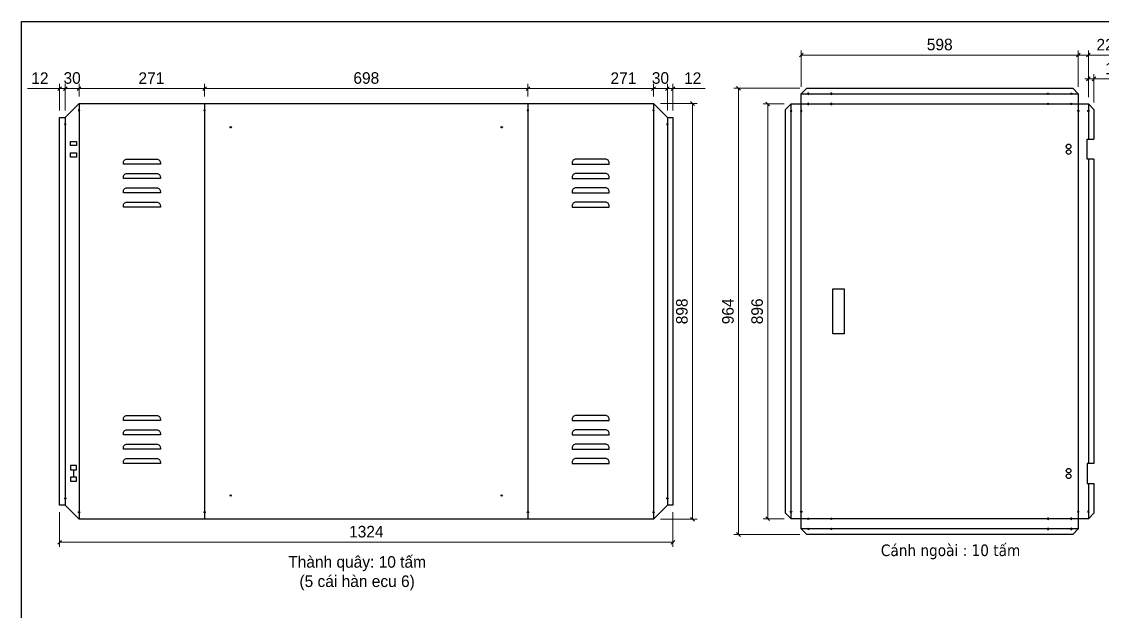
# Model space of a CAD drawing. Header units: millimetres. Extents: x 0 to 3602, y 0 to 2547.
# Drawn here: x 0 to 2333, y 1273 to 2547 of the extents above; entities that cross this region are included whole.
import ezdxf
from ezdxf.enums import TextEntityAlignment as Align

# ---------------------------------------------------------------- set-up
doc = ezdxf.new("R2010")
doc.units = ezdxf.units.MM
doc.layers.add('CNC', color=7, linetype='Continuous')
doc.layers.add('DIM', color=253, linetype='Continuous')
doc.styles.add('Tahoma (Input Text)', font='tahoma.ttf')
doc.dimstyles.new('Dim-25', dxfattribs={"dimtxt": 25, "dimasz": 8, "dimexe": 10, "dimexo": 15, "dimgap": 10, "dimtad": 1, "dimdec": 0, "dimtxsty": 'Standard', "dimblk": 'OBLIQUE', "dimcen": 10, "dimclrd": 5, "dimclre": 5, "dimclrt": 3, "dimazin": 3, "dimtfac": 1, "dimtdec": 0, "dimtmove": 0, "dimatfit": 3, "dimldrblk": 'OBLIQUE', "dimlwd": 9, "dimlwe": 9})

# ---------------------------------------------------------------- blocks, each defined once
blk = doc.blocks.new('*D7')
at = {"color": 0, "linetype": 'ByBlock', "lineweight": -2}
for p, q in [((1452.3, 2366), (1444.3, 2374)), ((1444.3, 1476.4), (1452.3, 1468.4))]:
    blk.add_line(p, q, dxfattribs=at)
at = {"layer": 'Defpoints', "color": 0, "transparency": 16777216}
for p in [(1364.1, 2370), (1364.1, 1472.4), (1448.3, 1472.4)]:
    blk.add_point(p, dxfattribs=at)
at = {"layer": 'DIM', "color": 5, "lineweight": 9, "transparency": 16777216}
for p, q in [((1379.1, 2370), (1458.3, 2370)), ((1448.3, 2370), (1448.3, 1472.4)), ((1379.1, 1472.4), (1458.3, 1472.4))]:
    blk.add_line(p, q, dxfattribs=at)
at = {"layer": 'DIM', "color": 3, "transparency": 16777216, "insert": (1425.5, 1921.2), "char_height": 25, "attachment_point": 5, "rotation": 90}
blk.add_mtext('898', dxfattribs=at)
blk = doc.blocks.new('_Oblique')
at = {"color": 0, "linetype": 'ByBlock', "lineweight": -2}
blk.add_line((-0.5, -0.5), (0.5, 0.5), dxfattribs=at)
blk = doc.blocks.new('*D8')
at = {"color": 0, "linetype": 'ByBlock', "lineweight": -2}
for p, q in [((399.1, 2406.1), (391.1, 2398.1)), ((1089.1, 2398.1), (1097.1, 2406.1))]:
    blk.add_line(p, q, dxfattribs=at)
at = {"layer": 'Defpoints', "color": 0, "transparency": 16777216}
for p in [(1093.1, 2402.1), (395.1, 2370), (1093.1, 2370)]:
    blk.add_point(p, dxfattribs=at)
at = {"layer": 'DIM', "color": 5, "lineweight": 9, "transparency": 16777216}
for p, q in [((395.1, 2385), (395.1, 2412.1)), ((1093.1, 2385), (1093.1, 2412.1)), ((395.1, 2402.1), (1093.1, 2402.1))]:
    blk.add_line(p, q, dxfattribs=at)
at = {"layer": 'DIM', "color": 3, "transparency": 16777216, "insert": (744.1, 2424.9), "char_height": 25, "attachment_point": 5}
blk.add_mtext('698', dxfattribs=at)
blk = doc.blocks.new('*D9')
at = {"color": 0, "linetype": 'ByBlock', "lineweight": -2}
for p, q in [((1097.1, 2406.1), (1089.1, 2398.1)), ((1360.1, 2398.1), (1368.1, 2406.1))]:
    blk.add_line(p, q, dxfattribs=at)
at = {"layer": 'Defpoints', "color": 0, "transparency": 16777216}
for p in [(1364.1, 2402.1), (1093.1, 2370), (1364.1, 2370)]:
    blk.add_point(p, dxfattribs=at)
at = {"layer": 'DIM', "color": 5, "lineweight": 9, "transparency": 16777216}
for p, q in [((1093.1, 2385), (1093.1, 2412.1)), ((1364.1, 2385), (1364.1, 2412.1)), ((1093.1, 2402.1), (1364.1, 2402.1))]:
    blk.add_line(p, q, dxfattribs=at)
at = {"layer": 'DIM', "color": 3, "transparency": 16777216, "insert": (1299.1, 2424.7), "char_height": 25, "attachment_point": 5}
blk.add_mtext('271', dxfattribs=at)
blk = doc.blocks.new('*D10')
at = {"color": 0, "linetype": 'ByBlock', "lineweight": -2}
for p, q in [((1368.1, 2406.1), (1360.1, 2398.1)), ((1390.1, 2398.1), (1398.1, 2406.1))]:
    blk.add_line(p, q, dxfattribs=at)
at = {"layer": 'Defpoints', "color": 0, "transparency": 16777216}
for p in [(1394.1, 2402.1), (1364.1, 2370), (1394.1, 2340)]:
    blk.add_point(p, dxfattribs=at)
at = {"layer": 'DIM', "color": 5, "lineweight": 9, "transparency": 16777216}
for p, q in [((1364.1, 2385), (1364.1, 2412.1)), ((1394.1, 2355), (1394.1, 2412.1)), ((1364.1, 2402.1), (1394.1, 2402.1))]:
    blk.add_line(p, q, dxfattribs=at)
at = {"layer": 'DIM', "color": 3, "transparency": 16777216, "insert": (1379.1, 2424.9), "char_height": 25, "attachment_point": 5}
blk.add_mtext('30', dxfattribs=at)
blk = doc.blocks.new('*D11')
at = {"color": 0, "linetype": 'ByBlock', "lineweight": -2}
for p, q in [((1390.1, 2398.1), (1398.1, 2406.1)), ((1410.1, 2406.1), (1402.1, 2398.1))]:
    blk.add_line(p, q, dxfattribs=at)
at = {"layer": 'Defpoints', "color": 0, "transparency": 16777216}
for p in [(1406.1, 2402.1), (1394.1, 2340), (1406.1, 2340)]:
    blk.add_point(p, dxfattribs=at)
at = {"layer": 'DIM', "color": 5, "lineweight": 9, "transparency": 16777216}
for p, q in [((1394.1, 2355), (1394.1, 2412.1)), ((1406.1, 2355), (1406.1, 2412.1)), ((1394.1, 2402.1), (1386.1, 2402.1)), ((1394.1, 2402.1), (1406.1, 2402.1)), ((1406.1, 2402.1), (1475.3, 2402.1))]:
    blk.add_line(p, q, dxfattribs=at)
at = {"layer": 'DIM', "color": 3, "transparency": 16777216, "insert": (1448.7, 2424.7), "char_height": 25, "attachment_point": 5}
blk.add_mtext('12', dxfattribs=at)
blk = doc.blocks.new('*D12')
at = {"color": 0, "linetype": 'ByBlock', "lineweight": -2}
for p, q in [((128.1, 2406.1), (120.1, 2398.1)), ((391.1, 2398.1), (399.1, 2406.1))]:
    blk.add_line(p, q, dxfattribs=at)
at = {"layer": 'Defpoints', "color": 0, "transparency": 16777216}
for p in [(124.1, 2402.1), (124.1, 2370), (395.1, 2370)]:
    blk.add_point(p, dxfattribs=at)
at = {"layer": 'DIM', "color": 5, "lineweight": 9, "transparency": 16777216}
for p, q in [((124.1, 2385), (124.1, 2412.1)), ((395.1, 2385), (395.1, 2412.1)), ((395.1, 2402.1), (124.1, 2402.1))]:
    blk.add_line(p, q, dxfattribs=at)
at = {"layer": 'DIM', "color": 3, "transparency": 16777216, "insert": (280.1, 2424.7), "char_height": 25, "attachment_point": 5}
blk.add_mtext('271', dxfattribs=at)
blk = doc.blocks.new('*D13')
at = {"color": 0, "linetype": 'ByBlock', "lineweight": -2}
for p, q in [((98.1, 2406.1), (90.1, 2398.1)), ((120.1, 2398.1), (128.1, 2406.1))]:
    blk.add_line(p, q, dxfattribs=at)
at = {"layer": 'Defpoints', "color": 0, "transparency": 16777216}
for p in [(94.1, 2402.1), (124.1, 2370), (94.1, 2340)]:
    blk.add_point(p, dxfattribs=at)
at = {"layer": 'DIM', "color": 5, "lineweight": 9, "transparency": 16777216}
for p, q in [((94.1, 2355), (94.1, 2412.1)), ((124.1, 2385), (124.1, 2412.1)), ((124.1, 2402.1), (94.1, 2402.1))]:
    blk.add_line(p, q, dxfattribs=at)
at = {"layer": 'DIM', "color": 3, "transparency": 16777216, "insert": (109.1, 2424.9), "char_height": 25, "attachment_point": 5}
blk.add_mtext('30', dxfattribs=at)
blk = doc.blocks.new('*D14')
at = {"color": 0, "linetype": 'ByBlock', "lineweight": -2}
for p, q in [((78.1, 2398.1), (86.1, 2406.1)), ((98.1, 2406.1), (90.1, 2398.1))]:
    blk.add_line(p, q, dxfattribs=at)
at = {"layer": 'Defpoints', "color": 0, "transparency": 16777216}
for p in [(82.1, 2402.1), (82.1, 2340), (94.1, 2340)]:
    blk.add_point(p, dxfattribs=at)
at = {"layer": 'DIM', "color": 5, "lineweight": 9, "transparency": 16777216}
for p, q in [((82.1, 2355), (82.1, 2412.1)), ((94.1, 2355), (94.1, 2412.1)), ((82.1, 2402.1), (12.9, 2402.1)), ((94.1, 2402.1), (82.1, 2402.1)), ((94.1, 2402.1), (102.1, 2402.1))]:
    blk.add_line(p, q, dxfattribs=at)
at = {"layer": 'DIM', "color": 3, "transparency": 16777216, "insert": (39.5, 2424.7), "char_height": 25, "attachment_point": 5}
blk.add_mtext('12', dxfattribs=at)
blk = doc.blocks.new('*D15')
at = {"color": 0, "linetype": 'ByBlock', "lineweight": -2}
for p, q in [((86.1, 1426.6), (78.1, 1418.6)), ((1402.1, 1418.6), (1410.1, 1426.6))]:
    blk.add_line(p, q, dxfattribs=at)
at = {"layer": 'Defpoints', "color": 0, "transparency": 16777216}
for p in [(82.1, 1502.4), (1406.1, 1502.4), (1406.1, 1422.6)]:
    blk.add_point(p, dxfattribs=at)
at = {"layer": 'DIM', "color": 5, "lineweight": 9, "transparency": 16777216}
for p, q in [((82.1, 1487.4), (82.1, 1412.6)), ((1406.1, 1487.4), (1406.1, 1412.6)), ((82.1, 1422.6), (1406.1, 1422.6))]:
    blk.add_line(p, q, dxfattribs=at)
at = {"layer": 'DIM', "color": 3, "transparency": 16777216, "insert": (744.1, 1445.4), "char_height": 25, "attachment_point": 5}
blk.add_mtext('1324', dxfattribs=at)
blk = doc.blocks.new('f3daunguoc')
at = {"layer": 'CNC', "color": 2, "lineweight": -3}
blk.add_circle((0, 0), 1.5, dxfattribs=at)
blk = doc.blocks.new('*D23')
at = {"color": 0, "linetype": 'ByBlock', "lineweight": -2}
for p, q in [((2299, 2419.2), (2307, 2427.2)), ((2319, 2427.2), (2311, 2419.2))]:
    blk.add_line(p, q, dxfattribs=at)
at = {"layer": 'Defpoints', "color": 0, "ltscale": 3, "transparency": 16777216}
for p in [(2315, 2423.2), (2303, 2369), (2315, 2357)]:
    blk.add_point(p, dxfattribs=at)
at = {"layer": 'DIM', "color": 5, "lineweight": 9, "ltscale": 3, "transparency": 16777216}
for p, q in [((2303, 2384), (2303, 2433.2)), ((2315, 2372), (2315, 2433.2)), ((2303, 2423.2), (2295, 2423.2)), ((2303, 2423.2), (2315, 2423.2)), ((2315, 2423.2), (2384.2, 2423.2))]:
    blk.add_line(p, q, dxfattribs=at)
at = {"layer": 'DIM', "color": 3, "ltscale": 3, "transparency": 16777216, "insert": (2357.6, 2445.7), "char_height": 25, "attachment_point": 5}
blk.add_mtext('12', dxfattribs=at)
blk = doc.blocks.new('*D24')
at = {"color": 0, "linetype": 'ByBlock', "lineweight": -2}
for p, q in [((2285, 2478.5), (2277, 2470.5)), ((2299, 2470.5), (2307, 2478.5))]:
    blk.add_line(p, q, dxfattribs=at)
at = {"layer": 'Defpoints', "color": 0, "ltscale": 3, "transparency": 16777216}
for p in [(2303, 2474.5), (2281, 2391), (2303, 2369)]:
    blk.add_point(p, dxfattribs=at)
at = {"layer": 'DIM', "color": 5, "lineweight": 9, "ltscale": 3, "transparency": 16777216}
for p, q in [((2281, 2406), (2281, 2484.5)), ((2281, 2474.5), (2303, 2474.5)), ((2303, 2384), (2303, 2484.5)), ((2303, 2474.5), (2367, 2474.5))]:
    blk.add_line(p, q, dxfattribs=at)
at = {"layer": 'DIM', "color": 3, "ltscale": 3, "transparency": 16777216, "insert": (2339, 2497), "char_height": 25, "attachment_point": 5}
blk.add_mtext('22', dxfattribs=at)
blk = doc.blocks.new('*D25')
at = {"color": 0, "linetype": 'ByBlock', "lineweight": -2}
for p, q in [((1687, 2478.5), (1679, 2470.5)), ((2277, 2470.5), (2285, 2478.5))]:
    blk.add_line(p, q, dxfattribs=at)
at = {"layer": 'Defpoints', "color": 0, "ltscale": 3, "transparency": 16777216}
for p in [(1683, 2474.5), (1683, 2391), (2281, 2391)]:
    blk.add_point(p, dxfattribs=at)
at = {"layer": 'DIM', "color": 5, "lineweight": 9, "ltscale": 3, "transparency": 16777216}
for p, q in [((1683, 2406), (1683, 2484.5)), ((2281, 2474.5), (1683, 2474.5)), ((2281, 2406), (2281, 2484.5))]:
    blk.add_line(p, q, dxfattribs=at)
at = {"layer": 'DIM', "color": 3, "ltscale": 3, "transparency": 16777216, "insert": (1982, 2497.2), "char_height": 25, "attachment_point": 5}
blk.add_mtext('598', dxfattribs=at)
blk = doc.blocks.new('*D26')
at = {"color": 0, "linetype": 'ByBlock', "lineweight": -2}
for p, q in [((1551.6, 2399), (1543.6, 2407)), ((1543.6, 1443.4), (1551.6, 1435.4))]:
    blk.add_line(p, q, dxfattribs=at)
at = {"layer": 'Defpoints', "color": 0, "ltscale": 3, "transparency": 16777216}
for p in [(1695, 2403), (1547.6, 1439.4), (1695, 1439.4)]:
    blk.add_point(p, dxfattribs=at)
at = {"layer": 'DIM', "color": 5, "lineweight": 9, "ltscale": 3, "transparency": 16777216}
for p, q in [((1680, 2403), (1537.6, 2403)), ((1547.6, 2403), (1547.6, 1439.4)), ((1680, 1439.4), (1537.6, 1439.4))]:
    blk.add_line(p, q, dxfattribs=at)
at = {"layer": 'DIM', "color": 3, "ltscale": 3, "transparency": 16777216, "insert": (1524.9, 1921.2), "char_height": 25, "attachment_point": 5, "rotation": 90}
blk.add_mtext('964', dxfattribs=at)
blk = doc.blocks.new('*D27')
at = {"color": 0, "linetype": 'ByBlock', "lineweight": -2}
for p, q in [((1614.7, 2365), (1606.7, 2373)), ((1606.7, 1477.4), (1614.7, 1469.4))]:
    blk.add_line(p, q, dxfattribs=at)
at = {"layer": 'Defpoints', "color": 0, "ltscale": 3, "transparency": 16777216}
for p in [(1610.7, 2369), (1661, 2369), (1661, 1473.4)]:
    blk.add_point(p, dxfattribs=at)
at = {"layer": 'DIM', "color": 5, "lineweight": 9, "ltscale": 3, "transparency": 16777216}
for p, q in [((1646, 2369), (1600.7, 2369)), ((1610.7, 1473.4), (1610.7, 2369)), ((1646, 1473.4), (1600.7, 1473.4))]:
    blk.add_line(p, q, dxfattribs=at)
at = {"layer": 'DIM', "color": 3, "ltscale": 3, "transparency": 16777216, "insert": (1587.9, 1921.2), "char_height": 25, "attachment_point": 5, "rotation": 90}
blk.add_mtext('896', dxfattribs=at)
blk = doc.blocks.new('khungtenAsean2')
at = {"color": 7}
blk.add_lwpolyline([(0, 0), (2970, 0), (2970, -2100), (0, -2100)], close=True, dxfattribs=at)
at = {"color": 1, "style": 'Tahoma (Input Text)', "flags": 8}
for tag, p in [('#01', (137.1, -2021.3)), ('#03', (506.6, -2019.3)), ('#05', (1106.6, -2021.3)), ('#07', (1834.7, -2021.3)), ('#09', (2146.7, -2021.3)), ('#02', (98.5, -2081.3)), ('#04', (486.1, -2081.3)), ('#06', (1065.3, -2081.3)), ('#08', (1817.4, -2081.3)), ('#10', (2146.7, -2081.3))]:
    blk.add_attdef(tag, p, '', height=25, dxfattribs=at)
blk.add_attdef('#11', text='', height=25, dxfattribs=at).set_placement((2915, -2067.3), align=Align.CENTER)

msp = doc.modelspace()

# ---------------------------------------------------------------- linework, layer by layer
at = {"color": 7}
for p, q in [((94.1, 2340), (124.1, 2370)), ((124.1, 2370), (124.1, 1472.4)), ((395.1, 2370), (395.1, 1472.4)), ((1093.1, 2370), (1093.1, 1472.4)), ((1364.1, 2370), (1364.1, 1472.4)), ((1364.1, 2370), (1394.1, 2340)), ((94.1, 2340), (94.1, 1502.4)), ((1394.1, 2340), (1394.1, 1502.4)), ((94.1, 1502.4), (124.1, 1472.4)), ((1364.1, 1472.4), (1394.1, 1502.4))]:
    msp.add_line(p, q, dxfattribs=at)
at = {"color": 7, "ltscale": 3}
msp.add_line((112, 1579.2), (112, 1563.2), dxfattribs=at)
at = {"color": 7}
for points in [[(2315, 1592.7), (2300, 1592.7), (2300, 1549.7), (2315, 1549.7), (2315, 1485.4), (2303, 1473.4), (2281, 1473.4), (2281, 1451.4), (2269, 1439.4), (1695, 1439.4), (1683, 1451.4), (1683, 1473.4), (1661, 1473.4), (1649, 1485.4), (1649, 2357), (1661, 2369), (1683, 2369), (1683, 2391), (1695, 2403), (2269, 2403), (2281, 2391), (2281, 2369), (2303, 2369), (2315, 2357), (2315, 2292.7)], [(1683, 2391), (2281, 2391)], [(124.1, 2370), (1364.1, 2370)], [(1661, 1473.4), (1661, 2369)], [(2303, 2369), (2303, 2292.7)], [(94.1, 1502.4), (82.1, 1502.4), (82.1, 2340), (94.1, 2340)], [(1394.1, 2340), (1406.1, 2340), (1406.1, 1502.4), (1394.1, 1502.4)], [(2303, 2249.7), (2303, 1592.7)], [(2315, 2249.7), (2315, 1592.7)], [(2303, 1549.7), (2303, 1473.4)], [(1364.1, 1472.4), (124.1, 1472.4)], [(2281, 1451.4), (1683, 1451.4)]]:
    msp.add_lwpolyline(points, dxfattribs=at)
msp.add_lwpolyline([(1683, 2369), (2281, 2369), (2281, 1473.4), (1683, 1473.4)], close=True, dxfattribs=at)
at = {"color": 2}
for points in [[(105.5, 2288.2), (118.5, 2288.2), (118.5, 2279.2), (105.5, 2279.2)], [(105.5, 2263.2), (118.5, 2263.2), (118.5, 2254.2), (105.5, 2254.2)], [(105.5, 1579.2), (118.5, 1579.2), (118.5, 1588.2), (105.5, 1588.2)], [(105.5, 1554.2), (118.5, 1554.2), (118.5, 1563.2), (105.5, 1563.2)]]:
    msp.add_lwpolyline(points, close=True, dxfattribs=at)
msp.add_lwpolyline([(2315, 2249.7), (2300, 2249.7), (2300, 2292.7), (2315, 2292.7)], dxfattribs=at)
for points in [[(227.6, 2250), (291.6, 2250, -0.414214), (299.6, 2242), (299.6, 2239), (219.6, 2239), (219.6, 2242, -0.414214)], [(1260.6, 2250), (1196.6, 2250, 0.414214), (1188.6, 2242), (1188.6, 2239), (1268.6, 2239), (1268.6, 2242, 0.414214)], [(227.6, 2219), (291.6, 2219, -0.414214), (299.6, 2211), (299.6, 2208), (219.6, 2208), (219.6, 2211, -0.414214)], [(1260.6, 2219), (1196.6, 2219, 0.414214), (1188.6, 2211), (1188.6, 2208), (1268.6, 2208), (1268.6, 2211, 0.414214)], [(227.6, 2188), (291.6, 2188, -0.414214), (299.6, 2180), (299.6, 2177), (219.6, 2177), (219.6, 2180, -0.414214)], [(1260.6, 2188), (1196.6, 2188, 0.414214), (1188.6, 2180), (1188.6, 2177), (1268.6, 2177), (1268.6, 2180, 0.414214)], [(227.6, 2157), (291.6, 2157, -0.414214), (299.6, 2149), (299.6, 2146), (219.6, 2146), (219.6, 2149, -0.414214)], [(1260.6, 2157), (1196.6, 2157, 0.414214), (1188.6, 2149), (1188.6, 2146), (1268.6, 2146), (1268.6, 2149, 0.414214)], [(227.6, 1696.4), (291.6, 1696.4, -0.414214), (299.6, 1688.4), (299.6, 1685.4), (219.6, 1685.4), (219.6, 1688.4, -0.414214)], [(1260.6, 1696.4), (1196.6, 1696.4, 0.414214), (1188.6, 1688.4), (1188.6, 1685.4), (1268.6, 1685.4), (1268.6, 1688.4, 0.414214)], [(227.6, 1665.4), (291.6, 1665.4, -0.414214), (299.6, 1657.4), (299.6, 1654.4), (219.6, 1654.4), (219.6, 1657.4, -0.414214)], [(1260.6, 1665.4), (1196.6, 1665.4, 0.414214), (1188.6, 1657.4), (1188.6, 1654.4), (1268.6, 1654.4), (1268.6, 1657.4, 0.414214)], [(227.6, 1634.4), (291.6, 1634.4, -0.414214), (299.6, 1626.4), (299.6, 1623.4), (219.6, 1623.4), (219.6, 1626.4, -0.414214)], [(1260.6, 1634.4), (1196.6, 1634.4, 0.414214), (1188.6, 1626.4), (1188.6, 1623.4), (1268.6, 1623.4), (1268.6, 1626.4, 0.414214)], [(227.6, 1603.4), (291.6, 1603.4, -0.414214), (299.6, 1595.4), (299.6, 1592.4), (219.6, 1592.4), (219.6, 1595.4, -0.414214)], [(1260.6, 1603.4), (1196.6, 1603.4, 0.414214), (1188.6, 1595.4), (1188.6, 1592.4), (1268.6, 1592.4), (1268.6, 1595.4, 0.414214)]]:
    msp.add_lwpolyline(points, format="xyb", close=True, dxfattribs=at)
at = {"color": 2, "ltscale": 3}
msp.add_lwpolyline([(1751.4, 1969.7), (1775.4, 1969.7), (1775.4, 1872.7), (1751.4, 1872.7)], close=True, dxfattribs=at)
at = {"color": 2}
for centre, radius in [((451.3, 2318.8), 1.5), ((1036.5, 2318.8), 1.5), ((2260.2, 2277.2), 5), ((2260.2, 2265.2), 5), ((2260.2, 1577.2), 5), ((2260.2, 1565.2), 5), ((451.3, 1523.6), 1.5), ((1036.5, 1523.6), 1.5)]:
    msp.add_circle(centre, radius, dxfattribs=at)

# ---------------------------------------------------------------- block references
at = {"color": 7, "xscale": 1.212749999999914, "yscale": 1.212749999999914, "zscale": 1.212749999999914}
msp.add_blockref('khungtenAsean2', (0, 2546.8), dxfattribs=at)
at = {"lineweight": -3, "xscale": -1, "rotation": 180}
for p in [(1698, 2391), (1748, 2391), (124.1, 2355), (395.1, 2355), (1093.1, 2355), (1364.1, 2355), (1698, 2369), (1748, 2369), (1661, 2354), (1683, 2354), (94.1, 2325), (1394.1, 2325)]:
    msp.add_blockref('f3daunguoc', p, dxfattribs=at)
at = {"lineweight": -3, "rotation": 180}
for p in [(2216, 2391), (2266, 2391), (2216, 2369), (2266, 2369), (2281, 2354), (2303, 2354)]:
    msp.add_blockref('f3daunguoc', p, dxfattribs=at)
at = {"lineweight": -3}
for p in [(94.1, 1517.4), (1394.1, 1517.4), (124.1, 1487.4), (395.1, 1487.4), (1093.1, 1487.4), (1364.1, 1487.4), (1661, 1488.4), (1683, 1488.4), (1698, 1473.4), (1748, 1473.4), (1698, 1451.4), (1748, 1451.4)]:
    msp.add_blockref('f3daunguoc', p, dxfattribs=at)
at = {"lineweight": -3, "xscale": -1}
for p in [(2216, 1473.4), (2266, 1473.4), (2281, 1488.4), (2303, 1488.4), (2216, 1451.4), (2266, 1451.4)]:
    msp.add_blockref('f3daunguoc', p, dxfattribs=at)

# ---------------------------------------------------------------- texts
at = {"color": 2, "char_height": 25, "attachment_point": 5}
for s, insert, width in [('{\\fTahoma|b0|i0|c0|p34;Cánh ngoài : 10 tấm}', (2005.4, 1401.8), 775), ('Thành quây: 10 tấm \\P(5 cái hàn ecu 6)', (724.3, 1355.6), 785)]:
    msp.add_mtext(s, dxfattribs=dict(at, insert=insert, width=width))

# ---------------------------------------------------------------- dimensions: what is measured, and where the dimension line sits
at = {"layer": 'DIM', "color": 7, "ltscale": 3}
for base, p1, p2, picture, middle in [((1683, 2474.5), (2281, 2391), (1683, 2391), '*D25', (1982, 2497.2)), ((2303, 2474.5), (2281, 2391), (2303, 2369), '*D24', (2339, 2497)), ((2315, 2423.2), (2303, 2369), (2315, 2357), '*D23', (2357.6, 2445.7))]:
    dim = msp.add_linear_dim(base=base, p1=p1, p2=p2, dimstyle='Dim-25', dxfattribs=at)
    dim.commit()
    dim.dimension.update_dxf_attribs({"geometry": picture, "text_midpoint": middle})
at = {"layer": 'DIM', "color": 7}
for base, p1, p2, angle, picture, middle in [((82.1, 2402.1), (94.1, 2340), (82.1, 2340), 180, '*D14', (39.5, 2424.7)), ((1448.3, 1472.4), (1364.1, 2370), (1364.1, 1472.4), 90, '*D7', (1425.5, 1921.2))]:
    dim = msp.add_linear_dim(base=base, p1=p1, p2=p2, angle=angle, dimstyle='Dim-25', dxfattribs=at)
    dim.commit()
    dim.dimension.update_dxf_attribs({"geometry": picture, "text_midpoint": middle})
for base, p1, p2, picture, middle in [((94.1, 2402.1), (124.1, 2370), (94.1, 2340), '*D13', (109.1, 2402.1)), ((124.1, 2402.1), (395.1, 2370), (124.1, 2370), '*D12', (280.1, 2402.1))]:
    dim = msp.add_linear_dim(base=base, p1=p1, p2=p2, angle=180, dimstyle='Dim-25', dxfattribs=at)
    dim.commit()
    dim.dimension.update_dxf_attribs({"geometry": picture, "text_midpoint": middle, "dimtype": 160})
for base, p1, p2, picture, middle in [((1093.1, 2402.1), (395.1, 2370), (1093.1, 2370), '*D8', (744.1, 2424.9)), ((1406.1, 2402.1), (1394.1, 2340), (1406.1, 2340), '*D11', (1448.7, 2424.7)), ((1406.1, 1422.6), (82.1, 1502.4), (1406.1, 1502.4), '*D15', (744.1, 1445.4))]:
    dim = msp.add_linear_dim(base=base, p1=p1, p2=p2, dimstyle='Dim-25', dxfattribs=at)
    dim.commit()
    dim.dimension.update_dxf_attribs({"geometry": picture, "text_midpoint": middle})
for base, p1, p2, picture, middle in [((1364.1, 2402.1), (1093.1, 2370), (1364.1, 2370), '*D9', (1299.1, 2402.1)), ((1394.1, 2402.1), (1364.1, 2370), (1394.1, 2340), '*D10', (1379.1, 2402.1))]:
    dim = msp.add_linear_dim(base=base, p1=p1, p2=p2, dimstyle='Dim-25', dxfattribs=at)
    dim.commit()
    dim.dimension.update_dxf_attribs({"geometry": picture, "text_midpoint": middle, "dimtype": 160})
at = {"layer": 'DIM', "color": 7, "ltscale": 3}
for base, p1, p2, picture, middle in [((1547.6, 1439.4), (1695, 2403), (1695, 1439.4), '*D26', (1524.9, 1921.2)), ((1610.7, 2369), (1661, 1473.4), (1661, 2369), '*D27', (1587.9, 1921.2))]:
    dim = msp.add_linear_dim(base=base, p1=p1, p2=p2, angle=90, dimstyle='Dim-25', dxfattribs=at)
    dim.commit()
    dim.dimension.update_dxf_attribs({"geometry": picture, "text_midpoint": middle})

doc.saveas('drawing.dxf')
